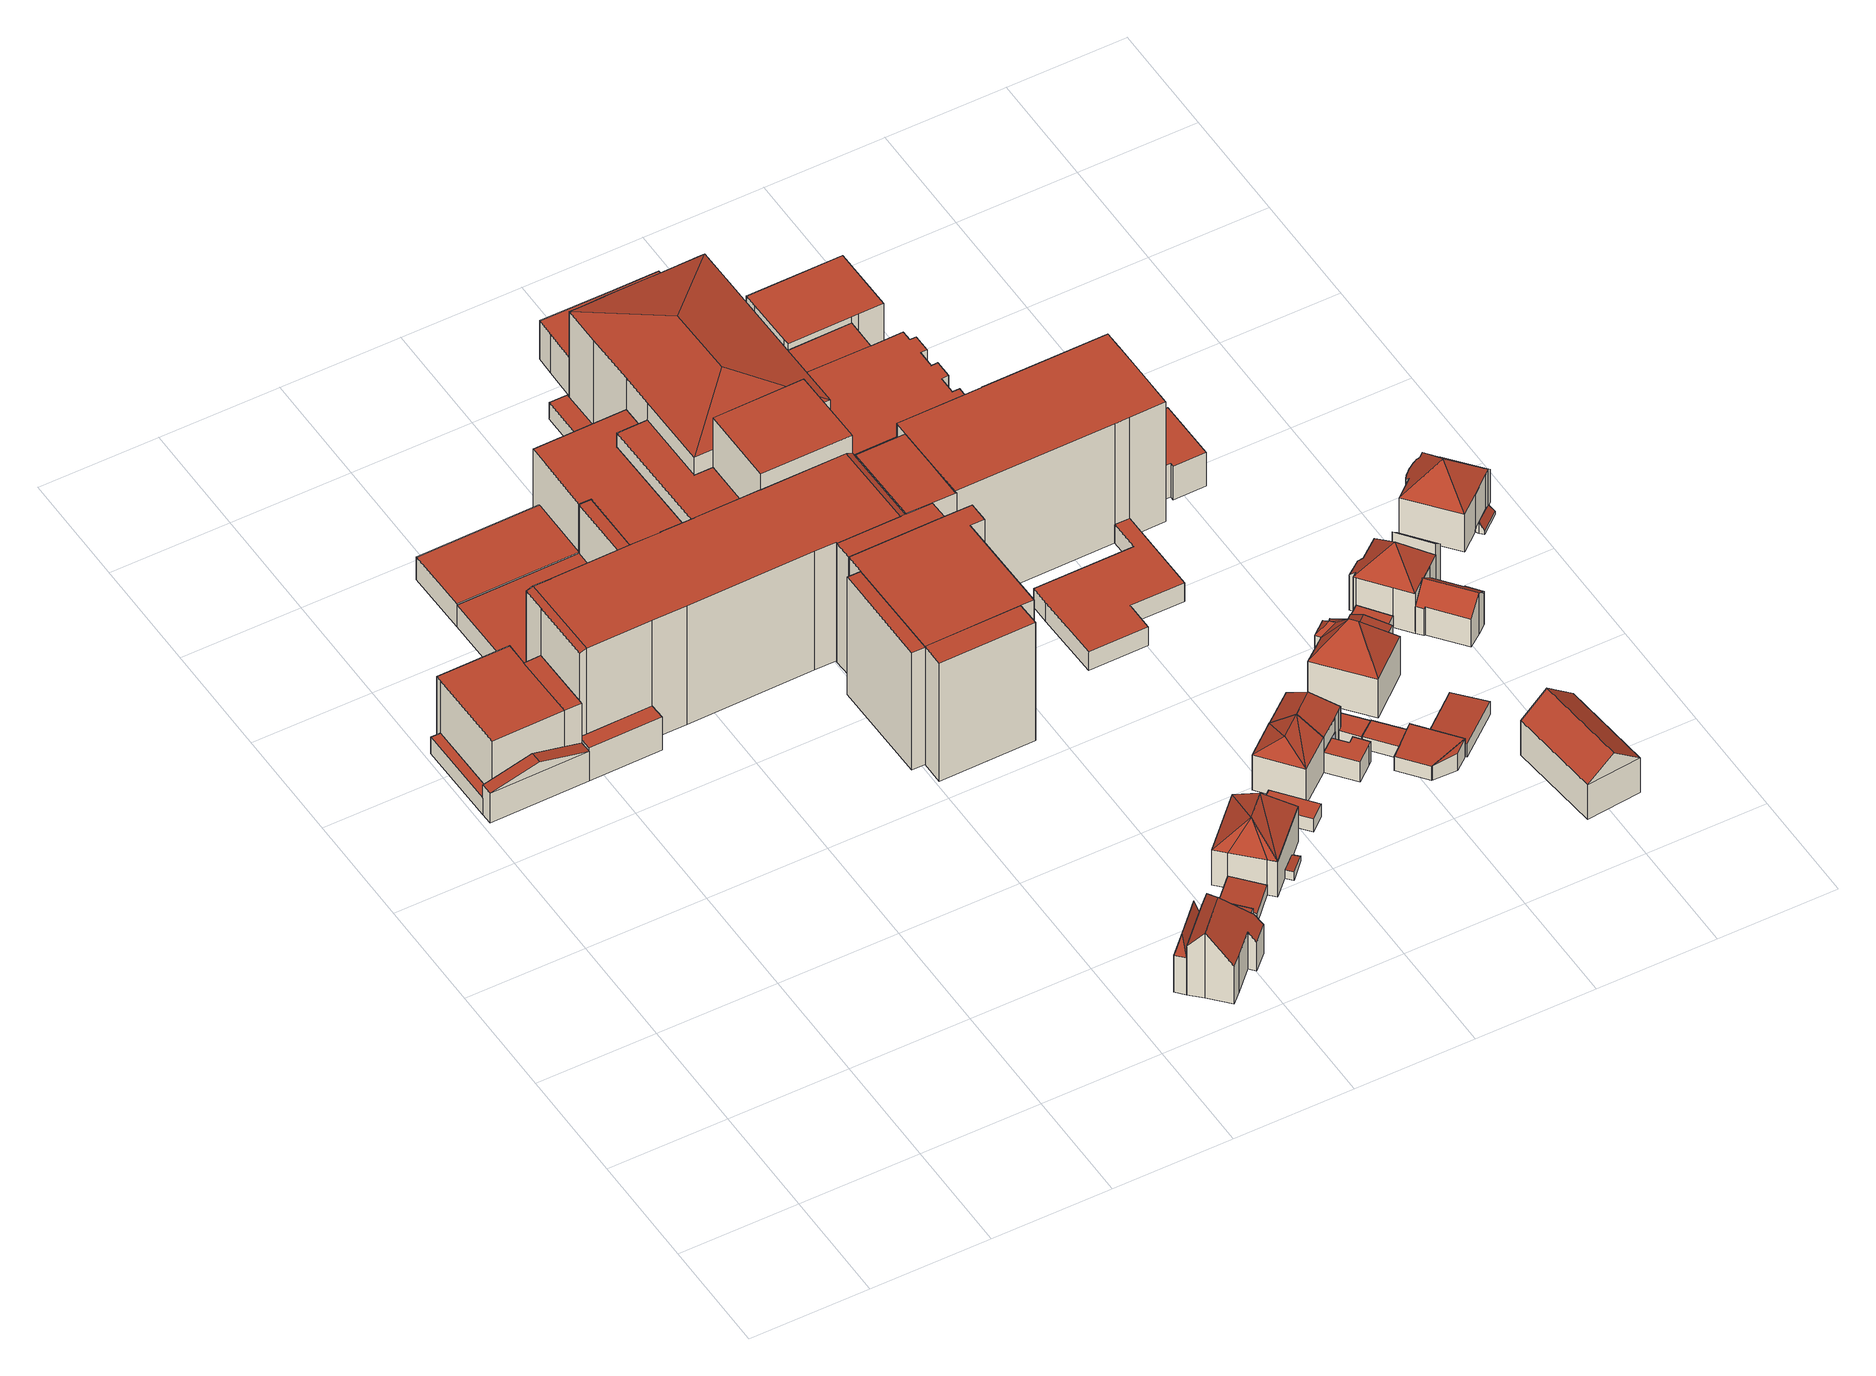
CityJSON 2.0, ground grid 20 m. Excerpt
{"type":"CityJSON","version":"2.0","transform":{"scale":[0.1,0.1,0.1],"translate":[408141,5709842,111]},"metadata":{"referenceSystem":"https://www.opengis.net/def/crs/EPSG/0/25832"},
"CityObjects":{
"building1":{"type":"Building","attributes":{"Gemeindeschluessel":"05978036","Geometrietyp2DReferenz":"3000","function":"31001_1000"},"children":["building1-1","building1-2"]},
"building1-1":{"type":"BuildingPart","attributes":{"roofType":"5000","measuredHeight":11.34},"parents":["building1"],"geometry":[{"type":"MultiSurface","lod":"2","boundaries":[[[0,1,2,3]],[[1,4,5,2]],[[4,6,7,5]],[[8,9,10,11]],[[9,12,13,10]],[[12,0,3,13]],[[8,6,14,15]],[[6,4,14]],[[4,1,0,12,9,15,14]],[[9,8,15]],[[3,2,5,7,11,10,13]],[[11,7,6,8]]],"semantics":{"surfaces":[{"type":"WallSurface"},{"type":"RoofSurface"},{"type":"GroundSurface"},{"type":"ClosureSurface"}],"values":[0,0,0,0,0,0,1,1,1,1,2,3]}}]},
"building1-2":{"type":"BuildingPart","attributes":{"roofType":"5000","measuredHeight":13.01},"parents":["building1"],"geometry":[{"type":"MultiSurface","lod":"2","boundaries":[[[16,17,18,19]],[[17,20,21,18]],[[20,22,23,21]],[[22,24,8,11,23]],[[25,26,27,7,6]],[[26,28,29,27]],[[28,30,31,29]],[[30,32,33,31]],[[32,16,19,33]],[[28,26,34]],[[26,25,24,22,34]],[[22,20,17,16,32,30,28,34]],[[19,18,21,23,11,7,27,29,31,33]],[[6,8,24,25]],[[6,7,11,8]]],"semantics":{"surfaces":[{"type":"WallSurface"},{"type":"RoofSurface"},{"type":"GroundSurface"},{"type":"ClosureSurface"}],"values":[0,0,0,0,0,0,0,0,0,1,1,1,2,0,3]}}]},
"building2":{"type":"Building","attributes":{"Gemeindeschluessel":"05978036","Geometrietyp2DReferenz":"3000","function":"31001_3051"},"children":["building2-1","building2-2"]},
"building2-1":{"type":"BuildingPart","attributes":{"roofType":"1000","measuredHeight":13.34},"parents":["building2"],"geometry":[{"type":"MultiSurface","lod":"2","boundaries":[[[35,36,37,38,39]],[[40,41,42,43,44]],[[41,45,46,42]],[[45,47,48,46]],[[47,49,50,48]],[[49,51,52,50]],[[51,53,54,52]],[[53,55,56,54]],[[55,35,39,56]],[[55,53,51,49,47,45,41,40,57,36,35]],[[39,38,58,43,42,46,48,50,52,54,56]],[[59,37,36,57]],[[59,58,38,37]],[[44,59,57,40]],[[44,43,58,59]]],"semantics":{"surfaces":[{"type":"WallSurface"},{"type":"RoofSurface"},{"type":"GroundSurface"},{"type":"ClosureSurface"}],"values":[0,0,0,0,0,0,0,0,0,1,2,0,3,0,3]}}]},
"building2-2":{"type":"BuildingPart","attributes":{"roofType":"1000","measuredHeight":13.3},"parents":["building2"],"geometry":[{"type":"MultiSurface","lod":"2","boundaries":[[[60,44,43,61]],[[37,60,61,38]],[[37,59,44,60]],[[61,43,58,38]],[[58,43,44,59]],[[38,58,59,37]]],"semantics":{"surfaces":[{"type":"WallSurface"},{"type":"RoofSurface"},{"type":"GroundSurface"},{"type":"ClosureSurface"}],"values":[0,0,1,2,3,3]}}]},
"building3":{"type":"Building","attributes":{"Gemeindeschluessel":"05978036","Geometrietyp2DReferenz":"3000","function":"31001_2460","roofType":"2100","measuredHeight":2.73},"geometry":[{"type":"MultiSurface","lod":"2","boundaries":[[[62,63,64,65]],[[63,66,67,64]],[[66,68,69,67]],[[68,70,71,69]],[[70,62,65,71]],[[70,68,66,63,62]],[[65,64,67,69,71]]],"semantics":{"surfaces":[{"type":"WallSurface"},{"type":"RoofSurface"},{"type":"GroundSurface"}],"values":[0,0,0,0,0,1,2]}}]},
"building4":{"type":"Building","attributes":{"Gemeindeschluessel":"05978036","Geometrietyp2DReferenz":"3000","function":"31001_2460","roofType":"2100","measuredHeight":2.3},"geometry":[{"type":"MultiSurface","lod":"2","boundaries":[[[72,73,74,75]],[[73,76,77,74]],[[76,78,79,77]],[[78,80,81,79]],[[80,82,83,81]],[[82,72,75,83]],[[82,80,78,76,73,72]],[[75,74,77,79,81,83]]],"semantics":{"surfaces":[{"type":"WallSurface"},{"type":"RoofSurface"},{"type":"GroundSurface"}],"values":[0,0,0,0,0,0,1,2]}}]},
"building5":{"type":"Building","attributes":{"name":"Christliches Klinikum","Gemeindeschluessel":"05978036","Geometrietyp2DReferenz":"3000","function":"31001_3051"},"children":["building5-1","building5-2","building5-3","building5-4","building5-5","building5-6","building5-7","building5-8","building5-9","building5-10","building5-11","building5-12","building5-13","building5-14","building5-15","building5-16","building5-17","building5-18","building5-19","building5-20","building5-21","building5-22","building5-23","building5-24","building5-25","building5-26","building5-27","building5-28","building5-29"]},
"building5-1":{"type":"BuildingPart","attributes":{"roofType":"5000","measuredHeight":7.65},"parents":["building5"],"geometry":[{"type":"MultiSurface","lod":"2","boundaries":[[[84,85,86,87]],[[85,88,89,90,86]],[[85,84,91]],[[84,92,93,91]],[[93,92,94]],[[91,93,94,88,85]],[[95,87,86,90,96]],[[87,95,97,92,84]],[[98,89,88,94,99]],[[98,96,90,89]],[[97,99,94,92]],[[97,95,96,98,99]]],"semantics":{"surfaces":[{"type":"WallSurface"},{"type":"RoofSurface"},{"type":"GroundSurface"},{"type":"ClosureSurface"}],"values":[0,0,1,1,1,1,2,3,0,3,0,3]}}]},
"building5-2":{"type":"BuildingPart","attributes":{"roofType":"1000","measuredHeight":3.72},"parents":["building5"],"geometry":[{"type":"MultiSurface","lod":"2","boundaries":[[[100,101,102,103]],[[101,104,105,102]],[[104,106,107,105]],[[106,108,109,107]],[[110,111,112,113]],[[111,114,115,112]],[[114,116,117,115]],[[116,118,119,117]],[[118,100,103,119]],[[118,116,114,111,110,108,106,104,101,100]],[[103,102,105,107,109,113,112,115,117,119]],[[113,109,108,110]]],"semantics":{"surfaces":[{"type":"WallSurface"},{"type":"RoofSurface"},{"type":"GroundSurface"},{"type":"ClosureSurface"}],"values":[0,0,0,0,0,0,0,0,0,1,2,3]}}]},
"building5-3":{"type":"BuildingPart","attributes":{"roofType":"1000","measuredHeight":7.42},"parents":["building5"],"geometry":[{"type":"MultiSurface","lod":"2","boundaries":[[[120,121,122,123]],[[120,124,125,121]],[[124,126,127,125]],[[126,128,129,127]],[[128,130,131,129]],[[130,132,133,131]],[[132,134,135,133]],[[134,136,137,135]],[[136,138,139,137]],[[138,140,141,139]],[[140,142,143,141]],[[142,144,145,143]],[[144,146,147,145]],[[146,148,84,87,147]],[[149,148,146,144,142,140,138,136,134,132,130,128,126,124,120,123,150]],[[151,122,121,125,127,129,131,133,135,137,139,141,143,145,147,87,95,152]],[[123,122,151,150]],[[153,97,92,84,148,149]],[[95,87,84,92,97]],[[153,152,95,97]],[[151,152,153,149,150]]],"semantics":{"surfaces":[{"type":"WallSurface"},{"type":"RoofSurface"},{"type":"GroundSurface"},{"type":"ClosureSurface"}],"values":[0,0,0,0,0,0,0,0,0,0,0,0,0,0,1,2,3,0,3,3,3]}}]},
"building5-4":{"type":"BuildingPart","attributes":{"roofType":"1000","measuredHeight":6.7},"parents":["building5"],"geometry":[{"type":"MultiSurface","lod":"2","boundaries":[[[154,155,156,157]],[[155,158,159,156]],[[158,160,161,159]],[[160,162,163,161]],[[164,165,166,167]],[[165,168,169,166]],[[168,170,171,169]],[[170,154,157,171]],[[170,168,165,164,162,160,158,155,154]],[[157,156,159,161,163,167,166,169,171]],[[167,163,162,164]]],"semantics":{"surfaces":[{"type":"WallSurface"},{"type":"RoofSurface"},{"type":"GroundSurface"},{"type":"ClosureSurface"}],"values":[0,0,0,0,0,0,0,0,1,2,3]}}]},
"building5-5":{"type":"BuildingPart","attributes":{"roofType":"1000","measuredHeight":23.74},"parents":["building5"],"geometry":[{"type":"MultiSurface","lod":"2","boundaries":[[[172,173,174,175]],[[173,176,177,174]],[[178,179,180,176,173,172,181]],[[182,175,174,177,183,184,185]],[[175,182,181,172]],[[183,177,176,180,186]],[[187,186,180,179]],[[184,183,186,187,188]],[[189,188,187,179,178]],[[189,185,184,188]],[[182,185,189,178,181]]],"semantics":{"surfaces":[{"type":"WallSurface"},{"type":"RoofSurface"},{"type":"GroundSurface"},{"type":"ClosureSurface"}],"values":[0,0,1,2,3,3,0,3,0,3,3]}}]},
"building5-6":{"type":"BuildingPart","attributes":{"roofType":"1000","measuredHeight":7.27},"parents":["building5"],"geometry":[{"type":"MultiSurface","lod":"2","boundaries":[[[190,191,188,189,192,193,194,195,99,97,153]],[[152,95,96,196,197,198,185,184,199,200]],[[152,153,97,95]],[[96,95,97,99,98]],[[195,98,99]],[[197,196,194,193]],[[196,96,98,195,194]],[[198,197,193,192]],[[198,192,189,185]],[[184,185,189,188]],[[200,199,191,190]],[[199,184,188,191]],[[152,200,190,153]]],"semantics":{"surfaces":[{"type":"RoofSurface"},{"type":"GroundSurface"},{"type":"ClosureSurface"},{"type":"WallSurface"}],"values":[0,1,2,2,3,2,2,2,2,2,2,2,2]}}]},
"building5-7":{"type":"BuildingPart","attributes":{"roofType":"1000","measuredHeight":23.89},"parents":["building5"],"geometry":[{"type":"MultiSurface","lod":"2","boundaries":[[[201,202,203,204,205]],[[202,206,207,203]],[[206,208,164,167,207]],[[209,210,211,163,162]],[[210,212,110,113,211]],[[213,214,172,175,109,108]],[[215,216,214,213,212,210,209,208,206,202,201]],[[204,203,207,167,163,211,113,109,175,182,185,198]],[[162,164,208,209]],[[162,163,167,164]],[[108,110,212,213]],[[108,109,113,110]],[[181,172,214,216]],[[181,182,175,172]],[[192,189,178,181,216,215,217]],[[185,182,181,178,189]],[[192,198,185,189]],[[205,217,215,201]],[[205,204,198,192,217]]],"semantics":{"surfaces":[{"type":"WallSurface"},{"type":"RoofSurface"},{"type":"GroundSurface"},{"type":"ClosureSurface"}],"values":[0,0,0,0,0,0,1,2,0,3,0,3,0,3,0,3,3,0,3]}}]},
"building5-8":{"type":"BuildingPart","attributes":{"roofType":"1000","measuredHeight":3.37},"parents":["building5"],"geometry":[{"type":"MultiSurface","lod":"2","boundaries":[[[218,219,220,221]],[[219,222,223,220]],[[224,222,219,218]],[[221,220,223,225]],[[225,223,222,224]],[[221,225,224,218]]],"semantics":{"surfaces":[{"type":"WallSurface"},{"type":"RoofSurface"},{"type":"GroundSurface"},{"type":"ClosureSurface"}],"values":[0,0,1,2,3,3]}}]},
"building5-9":{"type":"BuildingPart","attributes":{"roofType":"1000","measuredHeight":23.57},"parents":["building5"],"geometry":[{"type":"MultiSurface","lod":"2","boundaries":[[[226,227,228,229]],[[227,230,231,228]],[[232,226,229,233]],[[232,230,227,226]],[[229,228,231,233]],[[233,231,230,232]]],"semantics":{"surfaces":[{"type":"WallSurface"},{"type":"RoofSurface"},{"type":"GroundSurface"},{"type":"ClosureSurface"}],"values":[0,0,0,1,2,3]}}]},
"building5-10":{"type":"BuildingPart","attributes":{"roofType":"1000","measuredHeight":26.84},"parents":["building5"],"geometry":[{"type":"MultiSurface","lod":"2","boundaries":[[[234,235,236,237]],[[238,239,200,199,240]],[[241,242,243,237,236,244]],[[241,239,238,242]],[[245,244,236,235]],[[200,239,241,244,245,190]],[[191,190,245,235,234,246]],[[199,200,190,191]],[[243,247,246,234,237]],[[243,242,238,240,247]],[[247,240,199,191,246]]],"semantics":{"surfaces":[{"type":"RoofSurface"},{"type":"GroundSurface"},{"type":"WallSurface"},{"type":"ClosureSurface"}],"values":[0,1,2,3,2,3,2,3,2,3,3]}}]},
"building5-11":{"type":"BuildingPart","attributes":{"roofType":"5000","measuredHeight":23.31},"parents":["building5"],"geometry":[{"type":"MultiSurface","lod":"2","boundaries":[[[248,249,250,251,252]],[[253,254,255,256,257]],[[254,258,259,255]],[[258,260,261,259]],[[260,262,261]],[[263,264,265]],[[263,266,267,264]],[[266,268,269,267]],[[268,270,271,269]],[[270,272,273,274,271]],[[275,248,252,276,277]],[[278,272,270,279,280]],[[270,268,266,263,260,258,254,253,279]],[[253,249,248,275,281,280,279]],[[281,244,245,278,280]],[[252,251,256,255,259,261,264,267,269,271,274,282,151,152,200,239,283,276]],[[257,250,249,253]],[[257,256,251,250]],[[265,262,260,263]],[[265,264,261,262]],[[149,150,284,285,273,272,278]],[[149,153,152,151,150]],[[150,151,282,285,284]],[[285,282,274,273]],[[286,241,244,281]],[[190,153,149,278,245]],[[200,152,153,190]],[[239,200,190,245,244,241]],[[286,283,239,241]],[[277,286,281,275]],[[277,276,283,286]]],"semantics":{"surfaces":[{"type":"WallSurface"},{"type":"RoofSurface"},{"type":"GroundSurface"},{"type":"ClosureSurface"}],"values":[0,0,0,0,0,0,0,0,0,0,0,1,1,1,1,2,0,3,0,3,0,3,3,3,0,0,3,3,3,0,3]}}]},
"building5-12":{"type":"BuildingPart","attributes":{"roofType":"1000","measuredHeight":3.39},"parents":["building5"],"geometry":[{"type":"MultiSurface","lod":"2","boundaries":[[[287,288,289,290]],[[288,291,292,289]],[[293,294,291,288,287]],[[290,289,292,295,296]],[[295,292,291,294]],[[296,295,294,293]],[[290,296,293,287]]],"semantics":{"surfaces":[{"type":"WallSurface"},{"type":"RoofSurface"},{"type":"GroundSurface"},{"type":"ClosureSurface"}],"values":[0,0,1,2,3,3,3]}}]},
"building5-13":{"type":"BuildingPart","attributes":{"roofType":"3100","measuredHeight":8},"parents":["building5"],"geometry":[{"type":"MultiSurface","lod":"2","boundaries":[[[297,298,218,221,299]],[[300,297,299,301]],[[297,300,302]],[[298,297,302,303,304]],[[300,305,306,303,302]],[[299,221,225,307,308,301]],[[224,218,298,309]],[[225,221,218,224]],[[308,307,310,305]],[[307,225,224,309,310]],[[301,308,305,300]],[[298,304,309]],[[310,306,305]],[[309,304,303,306,310]]],"semantics":{"surfaces":[{"type":"WallSurface"},{"type":"RoofSurface"},{"type":"GroundSurface"},{"type":"ClosureSurface"}],"values":[0,0,0,1,1,2,0,3,3,3,3,0,3,3]}}]},
"building5-14":{"type":"BuildingPart","attributes":{"roofType":"1000","measuredHeight":13.84},"parents":["building5"],"geometry":[{"type":"MultiSurface","lod":"2","boundaries":[[[311,312,313,314]],[[314,315,316,317,311]],[[318,308,307,313,312]],[[319,320,317,316]],[[308,318,320,319,305]],[[318,312,311,317,320]],[[306,305,319,316,315]],[[307,308,305,310]],[[310,305,306]],[[314,313,307,310,306,315]]],"semantics":{"surfaces":[{"type":"WallSurface"},{"type":"RoofSurface"},{"type":"GroundSurface"},{"type":"ClosureSurface"}],"values":[0,1,2,0,3,3,0,3,3,3]}}]},
"building5-15":{"type":"BuildingPart","attributes":{"roofType":"1000","measuredHeight":6.63},"parents":["building5"],"geometry":[{"type":"MultiSurface","lod":"2","boundaries":[[[321,322,300,301,323]],[[324,321,323,325]],[[324,326,320,319,322,321]],[[323,301,308,318,327,325]],[[305,300,322,319]],[[308,301,300,305]],[[318,308,305,319,320]],[[325,327,326,324]],[[327,318,320,326]]],"semantics":{"surfaces":[{"type":"WallSurface"},{"type":"RoofSurface"},{"type":"GroundSurface"},{"type":"ClosureSurface"}],"values":[0,0,1,2,0,3,3,3,3]}}]},
"building5-16":{"type":"BuildingPart","attributes":{"roofType":"1000","measuredHeight":4.55},"parents":["building5"],"geometry":[{"type":"MultiSurface","lod":"2","boundaries":[[[328,329,330,331,332]],[[329,333,334,330]],[[333,335,336,337,334]],[[335,333,329,328]],[[331,330,334,337]],[[332,336,335,328]],[[332,331,337,336]]],"semantics":{"surfaces":[{"type":"WallSurface"},{"type":"RoofSurface"},{"type":"GroundSurface"},{"type":"ClosureSurface"}],"values":[0,0,0,1,2,0,3]}}]},
"building5-17":{"type":"BuildingPart","attributes":{"roofType":"1000","measuredHeight":23.77},"parents":["building5"],"geometry":[{"type":"MultiSurface","lod":"2","boundaries":[[[338,339,340,341]],[[342,343,177,176]],[[342,176,338,341]],[[340,339,344,183,177,343]],[[180,186,345,338,176]],[[176,177,183,186,180]],[[186,183,344,345]],[[344,339,338,345]],[[341,340,343,342]]],"semantics":{"surfaces":[{"type":"WallSurface"},{"type":"RoofSurface"},{"type":"GroundSurface"},{"type":"ClosureSurface"}],"values":[0,0,1,2,0,3,3,3,3]}}]},
"building5-18":{"type":"BuildingPart","attributes":{"roofType":"1000","measuredHeight":7.4},"parents":["building5"],"geometry":[{"type":"MultiSurface","lod":"2","boundaries":[[[346,347,348,349,350]],[[347,123,122,348]],[[123,347,346,284,150]],[[151,282,349,348,122]],[[282,151,150,284,285]],[[350,285,284,346]],[[350,349,282,285]],[[151,122,123,150]]],"semantics":{"surfaces":[{"type":"WallSurface"},{"type":"RoofSurface"},{"type":"GroundSurface"},{"type":"ClosureSurface"}],"values":[0,0,1,2,3,0,3,3]}}]},
"building5-19":{"type":"BuildingPart","attributes":{"roofType":"1000","measuredHeight":16.93},"parents":["building5"],"geometry":[{"type":"MultiSurface","lod":"2","boundaries":[[[351,352,353,354]],[[352,355,356,353]],[[355,277,276,356]],[[286,277,355,352,351,357,351,242,241]],[[239,238,354,358,354,353,356,276,283]],[[238,239,241,242]],[[357,358,354,351]],[[354,238,242,351]],[[283,276,277,286]],[[283,286,241,239]]],"semantics":{"surfaces":[{"type":"WallSurface"},{"type":"RoofSurface"},{"type":"GroundSurface"},{"type":"ClosureSurface"}],"values":[0,0,0,1,2,3,3,3,3,3]}}]},
"building5-20":{"type":"BuildingPart","attributes":{"roofType":"1000","measuredHeight":7.77},"parents":["building5"],"geometry":[{"type":"MultiSurface","lod":"2","boundaries":[[[359,360,361,362]],[[360,363,364,361]],[[363,365,366,364]],[[365,367,368,366]],[[367,369,370,368]],[[369,265,264,370]],[[262,371,372,261]],[[371,373,374,372]],[[373,375,376,374]],[[375,377,378,376]],[[377,359,362,378]],[[377,375,373,371,262,265,369,367,365,363,360,359]],[[362,361,364,366,368,370,264,261,372,374,376,378]],[[261,264,265,262]]],"semantics":{"surfaces":[{"type":"WallSurface"},{"type":"RoofSurface"},{"type":"GroundSurface"},{"type":"ClosureSurface"}],"values":[0,0,0,0,0,0,0,0,0,0,0,1,2,3]}}]},
"building5-21":{"type":"BuildingPart","attributes":{"roofType":"1000","measuredHeight":3.38},"parents":["building5"],"geometry":[{"type":"MultiSurface","lod":"2","boundaries":[[[379,257,256,380]],[[250,381,382,251]],[[381,383,384,382]],[[383,379,380,384]],[[383,381,250,257,379]],[[380,256,251,382,384]],[[251,256,257,250]]],"semantics":{"surfaces":[{"type":"WallSurface"},{"type":"RoofSurface"},{"type":"GroundSurface"},{"type":"ClosureSurface"}],"values":[0,0,0,0,1,2,3]}}]},
"building5-22":{"type":"BuildingPart","attributes":{"roofType":"1000","measuredHeight":6.79},"parents":["building5"],"geometry":[{"type":"MultiSurface","lod":"2","boundaries":[[[273,385,386,274]],[[385,387,388,386]],[[387,389,390,388]],[[389,350,349,390]],[[350,389,387,385,273,285]],[[282,274,386,388,390,349]],[[274,282,285,273]],[[282,349,350,285]]],"semantics":{"surfaces":[{"type":"WallSurface"},{"type":"RoofSurface"},{"type":"GroundSurface"},{"type":"ClosureSurface"}],"values":[0,0,0,0,1,2,3,3]}}]},
"building5-23":{"type":"BuildingPart","attributes":{"roofType":"1000","measuredHeight":23.7},"parents":["building5"],"geometry":[{"type":"MultiSurface","lod":"2","boundaries":[[[391,392,232,233,393]],[[394,395,396,397]],[[394,391,393,395]],[[394,397,392,391]],[[393,233,396,395]],[[392,232,392,397]],[[397,396,233,232,392]]],"semantics":{"surfaces":[{"type":"WallSurface"},{"type":"RoofSurface"},{"type":"GroundSurface"},{"type":"ClosureSurface"}],"values":[0,0,0,1,2,0,3]}}]},
"building5-24":{"type":"BuildingPart","attributes":{"roofType":"3100","measuredHeight":4.71},"parents":["building5"],"geometry":[{"type":"MultiSurface","lod":"2","boundaries":[[[398,399,400,401]],[[399,398,402,403,404]],[[294,293,405,403,402]],[[401,400,296,295]],[[296,400,399,293]],[[294,295,296,293]],[[401,295,294,398]],[[403,405,404]],[[404,405,293,399]],[[398,294,402]]],"semantics":{"surfaces":[{"type":"WallSurface"},{"type":"RoofSurface"},{"type":"GroundSurface"},{"type":"ClosureSurface"}],"values":[0,1,1,2,3,3,3,0,3,3]}}]},
"building5-25":{"type":"BuildingPart","attributes":{"roofType":"1000","measuredHeight":4.33},"parents":["building5"],"geometry":[{"type":"MultiSurface","lod":"2","boundaries":[[[406,400,399]],[[406,407,408,400]],[[407,332,331,408]],[[336,409,287,290,337]],[[336,332,407,406,404,405,410,409]],[[290,296,400,408,331,337]],[[287,409,410,293]],[[293,296,290,287]],[[399,404,406]],[[405,293,410]],[[399,400,296,293]],[[399,293,405,404]],[[337,331,332,336]]],"semantics":{"surfaces":[{"type":"WallSurface"},{"type":"RoofSurface"},{"type":"GroundSurface"},{"type":"ClosureSurface"}],"values":[0,0,0,0,1,2,0,3,0,0,3,3,3]}}]},
"building5-26":{"type":"BuildingPart","attributes":{"roofType":"3100","measuredHeight":9.84},"parents":["building5"],"geometry":[{"type":"MultiSurface","lod":"2","boundaries":[[[411,412,413,414]],[[412,415,416,413]],[[415,417,203,416]],[[417,205,204,203]],[[217,192,198]],[[89,418,419,90]],[[418,420,421,419]],[[420,422,423,421]],[[422,424,425,423]],[[424,426,427,425]],[[426,411,414,427]],[[422,420,418,89,98,195,428]],[[428,429,217,205,417,415,412,411,426,424,422]],[[414,413,416,203,204,198,197,196,96,90,419,421,423,425,427]],[[217,198,204,205]],[[429,193,192,217]],[[193,197,198,192]],[[194,193,429,428]],[[196,197,193,194]],[[195,194,428]],[[196,194,195,98,96]],[[90,96,98,89]]],"semantics":{"surfaces":[{"type":"WallSurface"},{"type":"RoofSurface"},{"type":"GroundSurface"},{"type":"ClosureSurface"}],"values":[0,0,0,0,0,0,0,0,0,0,0,1,1,2,3,0,3,0,3,0,3,3]}}]},
"building5-27":{"type":"BuildingPart","attributes":{"roofType":"1000","measuredHeight":13.83},"parents":["building5"],"geometry":[{"type":"MultiSurface","lod":"2","boundaries":[[[430,314,313,431]],[[432,433,434,223,222]],[[433,430,431,434]],[[433,432,435,315,314,430]],[[431,313,307,225,223,434]],[[307,313,314,315,306,310]],[[304,303,306,315,435]],[[307,310,309,224,225]],[[309,310,306,303,304]],[[222,224,309,304,435,432]],[[222,223,225,224]]],"semantics":{"surfaces":[{"type":"WallSurface"},{"type":"RoofSurface"},{"type":"GroundSurface"},{"type":"ClosureSurface"}],"values":[0,0,0,1,2,3,0,3,3,0,3]}}]},
"building5-28":{"type":"BuildingPart","attributes":{"roofType":"9999","measuredHeight":23.76},"parents":["building5"],"geometry":[{"type":"MultiSurface","lod":"2","boundaries":[[[436,437,438,439]],[[437,440,324,325,438]],[[441,312,311]],[[441,442,443,312]],[[442,444,445,443]],[[444,446,401,445]],[[446,398,401]],[[447,448,289,292,291]],[[448,449,358,289]],[[449,357,358]],[[338,450,451,339]],[[450,436,439,451]],[[345,186,187,246,247]],[[444,442,441,452,453]],[[247,243,449,448,447,454,446,444,453,440,437,436,450,338,345]],[[439,438,325,327,318,312,443,445,401,295,292,289,358,354,238,240,199,184,183,344,339,451]],[[453,326,324,440]],[[326,327,325,324]],[[452,317,320,326,453]],[[327,326,320,318]],[[311,317,452,441]],[[318,320,317,311,312]],[[294,402,398,446,454]],[[294,295,401,398]],[[294,398,402]],[[291,294,454,447]],[[291,292,295,294]],[[242,351,357,449,243]],[[354,358,357,351]],[[354,351,242,238]],[[240,238,242,243,247]],[[246,191,199,240,247]],[[187,188,191,246]],[[186,183,184,188,187]],[[199,191,188,184]],[[344,183,186,345]],[[344,345,338,339]]],"semantics":{"surfaces":[{"type":"WallSurface"},{"type":"RoofSurface"},{"type":"GroundSurface"},{"type":"ClosureSurface"}],"values":[0,0,0,0,0,0,0,0,0,0,0,0,1,1,1,2,0,3,0,3,0,3,0,3,3,0,3,0,3,3,3,3,0,3,3,3,3]}}]},
"building5-29":{"type":"BuildingPart","attributes":{"roofType":"1000","measuredHeight":23.7},"parents":["building5"],"geometry":[{"type":"MultiSurface","lod":"2","boundaries":[[[455,456,457,458]],[[456,459,460,457]],[[459,397,396,460]],[[461,341,340,231,230]],[[342,462,463,343]],[[462,455,458,463]],[[462,342,341,461,392,397,459,456,455]],[[458,457,460,396,233,231,340,343,463]],[[396,397,392,232,233]],[[230,232,392,461]],[[230,231,233,232]],[[343,340,341,342]]],"semantics":{"surfaces":[{"type":"WallSurface"},{"type":"RoofSurface"},{"type":"GroundSurface"},{"type":"ClosureSurface"}],"values":[0,0,0,0,0,0,1,2,3,0,3,3]}}]},
"building6":{"type":"Building","attributes":{"Gemeindeschluessel":"05978036","Geometrietyp2DReferenz":"3000","function":"31001_1000"},"children":["building6-1","building6-2"]},
"building6-1":{"type":"BuildingPart","attributes":{"roofType":"5000","measuredHeight":11.93},"parents":["building6"],"geometry":[{"type":"MultiSurface","lod":"2","boundaries":[[[464,465,466,467]],[[465,468,469,466]],[[468,470,471,469]],[[470,472,473,471]],[[472,474,475,473]],[[474,472,476]],[[468,477,478]],[[465,477,468]],[[465,479,477]],[[479,465,464]],[[472,477,476]],[[472,478,477]],[[478,472,470]],[[476,479,474]],[[479,476,477]],[[464,474,479]],[[470,468,478]],[[467,466,469,471,473,475,480,481]],[[467,481,482,483,480,475,474,464]],[[481,480,483,482]]],"semantics":{"surfaces":[{"type":"WallSurface"},{"type":"RoofSurface"},{"type":"GroundSurface"},{"type":"ClosureSurface"}],"values":[0,0,0,0,0,1,1,1,1,1,1,1,1,1,1,0,0,2,0,3]}}]},
"building6-2":{"type":"BuildingPart","attributes":{"roofType":"2100","measuredHeight":1.76},"parents":["building6"],"geometry":[{"type":"MultiSurface","lod":"2","boundaries":[[[483,484,485,480]],[[484,486,487,485]],[[486,482,481,487]],[[486,484,483,482]],[[481,480,485,487]],[[483,480,481,482]]],"semantics":{"surfaces":[{"type":"WallSurface"},{"type":"RoofSurface"},{"type":"GroundSurface"},{"type":"ClosureSurface"}],"values":[0,0,0,1,2,3]}}]},
"building7":{"type":"Building","attributes":{"Gemeindeschluessel":"05978036","Geometrietyp2DReferenz":"3000","function":"31001_2460","roofType":"1000","measuredHeight":2.54},"geometry":[{"type":"MultiSurface","lod":"2","boundaries":[[[488,489,490,491]],[[489,492,493,490]],[[492,494,495,493]],[[494,488,491,495]],[[494,492,489,488]],[[491,490,493,495]]],"semantics":{"surfaces":[{"type":"WallSurface"},{"type":"RoofSurface"},{"type":"GroundSurface"}],"values":[0,0,0,0,1,2]}}]},
"building8":{"type":"Building","attributes":{"Gemeindeschluessel":"05978036","Geometrietyp2DReferenz":"3000","function":"31001_1000","roofType":"5000","measuredHeight":10.28},"geometry":[{"type":"MultiSurface","lod":"2","boundaries":[[[496,497,498,499]],[[497,500,501,498]],[[500,502,503,501]],[[502,496,499,503]],[[500,497,504]],[[496,502,505]],[[505,497,496]],[[497,505,504]],[[502,504,505]],[[504,502,500]],[[499,498,501,503]]],"semantics":{"surfaces":[{"type":"WallSurface"},{"type":"RoofSurface"},{"type":"GroundSurface"}],"values":[0,0,0,0,1,0,1,1,1,1,2]}}]},
"building9":{"type":"Building","attributes":{"Gemeindeschluessel":"05978036","Geometrietyp2DReferenz":"3000","function":"31001_1000"},"children":["building9-1","building9-2"]},
"building9-1":{"type":"BuildingPart","attributes":{"roofType":"1000","measuredHeight":4.05},"parents":["building9"],"geometry":[{"type":"MultiSurface","lod":"2","boundaries":[[[506,507,508,509]],[[507,510,499,508]],[[511,512,513,514]],[[512,515,516,513]],[[515,517,518,516]],[[517,506,509,518]],[[517,515,512,511,519,511,510,507,506]],[[509,508,499,514,520,514,513,516,518]],[[519,520,514,511]],[[514,499,510,511]]],"semantics":{"surfaces":[{"type":"WallSurface"},{"type":"RoofSurface"},{"type":"GroundSurface"},{"type":"ClosureSurface"}],"values":[0,0,0,0,0,0,1,2,3,3]}}]},
"building9-2":{"type":"BuildingPart","attributes":{"roofType":"5000","measuredHeight":10.36},"parents":["building9"],"geometry":[{"type":"MultiSurface","lod":"2","boundaries":[[[521,505,522,499,510]],[[505,523,503,522]],[[523,524,525,503]],[[524,526,527,525]],[[526,528,529,527]],[[528,530,531,529]],[[530,532,520,531]],[[532,519,520]],[[528,526,524,533]],[[524,523,505,533]],[[505,521,532,530,528,533]],[[514,499,522,503,525,527,529,531,520]],[[510,511,519,532,521]],[[514,520,519,511]],[[514,511,510,499]]],"semantics":{"surfaces":[{"type":"WallSurface"},{"type":"RoofSurface"},{"type":"GroundSurface"},{"type":"ClosureSurface"}],"values":[0,0,0,0,0,0,0,0,1,1,1,2,0,3,3]}}]},
"building10":{"type":"Building","attributes":{"Gemeindeschluessel":"05978036","Geometrietyp2DReferenz":"3000","function":"31001_2460","roofType":"1000","measuredHeight":2.83},"geometry":[{"type":"MultiSurface","lod":"2","boundaries":[[[534,535,536,527]],[[535,537,538,536]],[[537,539,540,538]],[[539,541,531,540]],[[541,542,529,531]],[[542,534,527,529]],[[542,541,539,537,535,534]],[[527,536,538,540,531,529]]],"semantics":{"surfaces":[{"type":"WallSurface"},{"type":"RoofSurface"},{"type":"GroundSurface"}],"values":[0,0,0,0,0,0,1,2]}}]},
"building11":{"type":"Building","attributes":{"Gemeindeschluessel":"05978036","Geometrietyp2DReferenz":"3000","function":"51009_1610","roofType":"3100","measuredHeight":7.06},"geometry":[{"type":"MultiSurface","lod":"2","boundaries":[[[543,544,545,546]],[[544,547,548,545]],[[547,424,549,548]],[[424,543,546,549]],[[547,544,550]],[[543,424,551]],[[544,551,550]],[[551,544,543]],[[550,424,547]],[[424,550,551]],[[546,545,548,549]]],"semantics":{"surfaces":[{"type":"WallSurface"},{"type":"RoofSurface"},{"type":"GroundSurface"}],"values":[0,0,0,0,0,0,1,1,1,1,2]}}]},
"building12":{"type":"Building","attributes":{"Gemeindeschluessel":"05978036","Geometrietyp2DReferenz":"3000","function":"31001_1310"},"children":["building12-1","building12-2","building12-3"]},
"building12-1":{"type":"BuildingPart","attributes":{"roofType":"2100","measuredHeight":3.73},"parents":["building12"],"geometry":[{"type":"MultiSurface","lod":"2","boundaries":[[[552,553,554,555]],[[553,556,557,558,554]],[[559,560,561,562,563]],[[560,564,565,561]],[[560,559,556,553,552,564]],[[565,555,554,558,562,561]],[[564,552,555,565]],[[563,557,556,559]],[[563,562,558,557]]],"semantics":{"surfaces":[{"type":"WallSurface"},{"type":"RoofSurface"},{"type":"GroundSurface"},{"type":"ClosureSurface"}],"values":[0,0,0,0,1,2,3,0,3]}}]},
"building12-2":{"type":"BuildingPart","attributes":{"roofType":"1000","measuredHeight":2.43},"parents":["building12"],"geometry":[{"type":"MultiSurface","lod":"2","boundaries":[[[557,566,567,558]],[[566,568,569,567]],[[568,563,562,569]],[[563,568,566,557]],[[558,567,569,562]],[[558,562,563,557]]],"semantics":{"surfaces":[{"type":"WallSurface"},{"type":"RoofSurface"},{"type":"GroundSurface"},{"type":"ClosureSurface"}],"values":[0,0,0,1,2,3]}}]},
"building12-3":{"type":"BuildingPart","attributes":{"roofType":"2100","measuredHeight":3.73},"parents":["building12"],"geometry":[{"type":"MultiSurface","lod":"2","boundaries":[[[564,570,571,565]],[[570,552,555,571]],[[552,570,564]],[[565,571,555]],[[552,564,565,555]]],"semantics":{"surfaces":[{"type":"WallSurface"},{"type":"RoofSurface"},{"type":"GroundSurface"},{"type":"ClosureSurface"}],"values":[0,0,1,2,3]}}]},
"building13":{"type":"Building","attributes":{"Gemeindeschluessel":"05978036","Geometrietyp2DReferenz":"3000","function":"31001_1000","roofType":"5000","measuredHeight":13.44},"geometry":[{"type":"MultiSurface","lod":"2","boundaries":[[[572,573,574,575]],[[573,576,577,574]],[[576,578,579,577]],[[578,580,581,579]],[[580,582,583,581]],[[582,584,585,583]],[[584,586,587,585]],[[586,588,589,587]],[[588,590,591,589]],[[590,592,593,591]],[[592,594,595,593]],[[594,572,575,595]],[[596,597,594,592]],[[596,592,590]],[[582,596,598]],[[580,596,582]],[[596,580,597]],[[598,590,588]],[[590,598,596]],[[599,598,588,586]],[[599,586,584]],[[598,599,584,582]],[[578,597,580]],[[600,597,578]],[[572,597,600]],[[597,572,594]],[[601,600,578,576]],[[601,576,573]],[[600,601,573,572]],[[575,574,577,579,581,583,585,587,589,591,593,595]]],"semantics":{"surfaces":[{"type":"WallSurface"},{"type":"RoofSurface"},{"type":"GroundSurface"}],"values":[0,0,0,0,0,0,0,0,0,0,0,0,1,1,1,1,1,1,1,1,1,1,1,1,1,1,1,1,1,2]}}]},
"building14":{"type":"Building","attributes":{"Gemeindeschluessel":"05978036","Geometrietyp2DReferenz":"3000","function":"31001_3043","roofType":"1000","measuredHeight":7.82},"geometry":[{"type":"MultiSurface","lod":"2","boundaries":[[[602,603,604,605]],[[603,606,607,604]],[[606,608,609,607]],[[608,610,611,609]],[[610,612,613,611]],[[612,614,615,613]],[[614,616,617,615]],[[616,602,605,617]],[[616,614,612,610,608,606,603,602]],[[605,604,607,609,611,613,615,617]]],"semantics":{"surfaces":[{"type":"WallSurface"},{"type":"RoofSurface"},{"type":"GroundSurface"}],"values":[0,0,0,0,0,0,0,0,1,2]}}]},
"building15":{"type":"Building","attributes":{"Gemeindeschluessel":"05978036","Geometrietyp2DReferenz":"3000","function":"31001_2460","roofType":"2100","measuredHeight":2.56},"geometry":[{"type":"MultiSurface","lod":"2","boundaries":[[[618,619,620,621]],[[619,622,623,620]],[[622,624,625,623]],[[624,618,621,625]],[[624,622,619,618]],[[621,620,623,625]]],"semantics":{"surfaces":[{"type":"WallSurface"},{"type":"RoofSurface"},{"type":"GroundSurface"}],"values":[0,0,0,0,1,2]}}]},
"building16":{"type":"Building","attributes":{"Gemeindeschluessel":"05978036","Geometrietyp2DReferenz":"3000","function":"31001_1000","roofType":"3100","measuredHeight":10.77},"geometry":[{"type":"MultiSurface","lod":"2","boundaries":[[[626,627,628,629]],[[627,630,631,628]],[[630,632,633,631]],[[632,626,629,633]],[[630,627,634]],[[626,632,635]],[[627,626,635,634]],[[632,630,634,635]],[[629,628,631,633]]],"semantics":{"surfaces":[{"type":"WallSurface"},{"type":"RoofSurface"},{"type":"GroundSurface"}],"values":[0,0,0,0,0,0,1,1,2]}}]},
"building17":{"type":"Building","attributes":{"Gemeindeschluessel":"05978036","Geometrietyp2DReferenz":"3000","function":"31001_2460","roofType":"2100","measuredHeight":2.42},"geometry":[{"type":"MultiSurface","lod":"2","boundaries":[[[636,637,638,639]],[[637,640,641,638]],[[640,642,643,641]],[[642,636,639,643]],[[642,640,637,636]],[[639,638,641,643]]],"semantics":{"surfaces":[{"type":"WallSurface"},{"type":"RoofSurface"},{"type":"GroundSurface"}],"values":[0,0,0,0,1,2]}}]},
"building18":{"type":"Building","attributes":{"Gemeindeschluessel":"05978036","Geometrietyp2DReferenz":"3000","function":"31001_1000"},"children":["building18-1","building18-2","building18-3"]},
"building18-1":{"type":"BuildingPart","attributes":{"roofType":"4000","measuredHeight":12.8},"parents":["building18"],"geometry":[{"type":"MultiSurface","lod":"2","boundaries":[[[644,645,646,647]],[[645,648,649,646]],[[648,650,651,649]],[[650,652,653,651]],[[652,654,655,653]],[[654,656,657,655]],[[658,659,660,661,662]],[[663,664,665,666,667]],[[664,668,669,665]],[[668,644,647,669]],[[654,652,650,648,645,644,670]],[[658,656,654,670]],[[663,671,672,673,659,658,670]],[[644,668,664,663,670]],[[647,646,649,651,653,655,657,662,661,674,666,665,669]],[[662,657,656,658]],[[673,660,659]],[[667,671,663]],[[666,674,672,671,667]],[[674,661,660,673,672]]],"semantics":{"surfaces":[{"type":"WallSurface"},{"type":"RoofSurface"},{"type":"GroundSurface"},{"type":"ClosureSurface"}],"values":[0,0,0,0,0,0,0,0,0,0,1,1,1,1,2,3,0,0,3,3]}}]},
"building18-2":{"type":"BuildingPart","attributes":{"roofType":"3100","measuredHeight":8.14},"parents":["building18"],"geometry":[{"type":"MultiSurface","lod":"2","boundaries":[[[675,667,666,676]],[[660,677,678,661]],[[677,679,680,678]],[[679,681,682,680]],[[681,683,684,682]],[[683,685,686,684]],[[685,687,688,686]],[[687,689,690,688]],[[689,691,692,690]],[[691,675,676,692]],[[687,685,683,681,679,677,660,673,693]],[[693,671,667,675,691,689,687]],[[676,666,674,661,678,680,682,684,686,688,690,692]],[[672,671,693]],[[674,666,667,671,672]],[[673,672,693]],[[674,672,673,660,661]]],"semantics":{"surfaces":[{"type":"WallSurface"},{"type":"RoofSurface"},{"type":"GroundSurface"},{"type":"ClosureSurface"}],"values":[0,0,0,0,0,0,0,0,0,0,1,1,2,0,3,0,3]}}]},
"building18-3":{"type":"BuildingPart","attributes":{"roofType":"2100","measuredHeight":10.04},"parents":["building18"],"geometry":[{"type":"MultiSurface","lod":"2","boundaries":[[[694,695,696,657,656]],[[695,697,698,696]],[[697,699,658,662,698]],[[699,697,695,694]],[[657,696,698,662]],[[656,658,699,694]],[[656,657,662,658]]],"semantics":{"surfaces":[{"type":"WallSurface"},{"type":"RoofSurface"},{"type":"GroundSurface"},{"type":"ClosureSurface"}],"values":[0,0,0,1,2,0,3]}}]},
"building19":{"type":"Building","attributes":{"Gemeindeschluessel":"05978036","Geometrietyp2DReferenz":"3000","function":"31001_1000"},"children":["building19-1","building19-2"]},
"building19-1":{"type":"BuildingPart","attributes":{"roofType":"5000","measuredHeight":2.25},"parents":["building19"],"geometry":[{"type":"MultiSurface","lod":"2","boundaries":[[[700,701,702,703]],[[701,704,705,702]],[[704,706,707,705]],[[706,708,709,707]],[[701,700,710]],[[700,708,706,710]],[[706,704,701,710]],[[709,703,702,705,707]],[[700,703,709,708]]],"semantics":{"surfaces":[{"type":"WallSurface"},{"type":"RoofSurface"},{"type":"GroundSurface"},{"type":"ClosureSurface"}],"values":[0,0,0,0,1,1,1,2,3]}}]},
"building19-2":{"type":"BuildingPart","attributes":{"roofType":"4000","measuredHeight":12.46},"parents":["building19"],"geometry":[{"type":"MultiSurface","lod":"2","boundaries":[[[711,712,713,714]],[[712,715,716,713]],[[715,717,718,716]],[[717,719,720,718]],[[719,721,722,720]],[[721,723,724,722]],[[723,725,726,724]],[[725,727,728,726]],[[727,729,730,728]],[[729,731,732,730]],[[731,733,734,732]],[[733,735,736,734]],[[735,737,738,736]],[[737,739,740,738]],[[739,741,742,740]],[[741,743,742]],[[743,744,745,742]],[[744,746,747,745]],[[746,748,749,747]],[[748,750,751,749]],[[750,752,753,751]],[[752,754,755,753]],[[754,756,703,755]],[[756,700,703]],[[757,709,708]],[[757,758,759,709]],[[758,760,761,759]],[[760,711,714,761]],[[746,744,743,741,739,737,735,733,731,729,727,725,723,721,719,717,715,712,711,760,762]],[[754,752,750,748,746,762]],[[758,757,756,754,762]],[[760,758,762]],[[714,713,716,718,720,722,724,726,728,730,732,734,736,738,740,742,745,747,749,751,753,755,703,709,759,761]],[[708,700,756,757]],[[708,709,703,700]]],"semantics":{"surfaces":[{"type":"WallSurface"},{"type":"RoofSurface"},{"type":"GroundSurface"},{"type":"ClosureSurface"}],"values":[0,0,0,0,0,0,0,0,0,0,0,0,0,0,0,0,0,0,0,0,0,0,0,0,0,0,0,0,1,1,1,1,2,0,3]}}]}
},
"vertices":[
[688,112,64],[706,129,68],[706,129,35],[688,112,35],[722,131,109],[722,131,35],[735,118,109],[735,118,35],[675,58,109],[662,72,109],[662,72,35],[675,58,35],[688,97,109],[688,97,35],[722,118,148],[675,71,148],
[776,59,110],[742,25,110],[742,25,35],[776,59,35],[724,8,110],[724,8,35],[694,39,165],[694,39,35],[675,58,132],[735,118,133],[753,135,133],[753,135,35],[802,84,110],[802,84,35],[812,75,93],[812,75,35],[785,49,93],[785,49,35],[747,92,165],
[454,1114,145],[397,1114,145],[397,1114,144],[397,1114,11],[454,1114,11],[376,1258,145],[376,1387,145],[376,1387,11],[376,1258,11],[376,1258,144],[531,1389,145],[531,1389,11],[532,1331,145],[532,1331,11],[481,1330,145],[481,1330,11],[484,1115,145],[484,1115,11],[484,1067,145],[484,1067,11],[456,1067,145],[456,1067,11],[396,1258,145],[396,1258,11],[396,1258,144],
[376,1113,144],[376,1113,11],
[762,146,56],[798,182,56],[798,182,29],[762,146,29],[811,170,55],[811,170,29],[836,145,53],[836,145,29],[799,109,53],[799,109,29],
[798,182,48],[841,225,48],[841,225,25],[798,182,25],[882,184,44],[882,184,25],[840,141,44],[840,141,25],[836,145,45],[836,145,25],[811,170,47],[811,170,25],
[984,1206,77],[984,1195,77],[984,1195,4],[984,1206,4],[917,1195,77],[917,1195,75],[917,1195,4],[979,1201,80],[791,1204,77],[796,1199,80],[791,1194,77],[791,1204,4],[791,1194,4],[791,1204,76],[791,1194,75],[791,1194,76],
[903,722,41],[901,839,41],[901,839,4],[903,722,4],[901,873,41],[901,873,4],[1067,874,41],[1067,874,4],[1066,926,41],[1066,926,4],[1091,926,41],[1092,774,41],[1092,774,4],[1091,926,4],[1002,773,41],[1002,773,4],[1002,745,41],[1002,745,4],[1002,723,41],[1002,723,4],
[985,1383,78],[985,1383,4],[931,1382,4],[931,1382,78],[985,1365,78],[985,1365,4],[996,1365,78],[996,1365,4],[996,1334,78],[996,1334,4],[985,1334,78],[985,1334,4],[985,1304,78],[985,1304,4],[996,1304,78],[996,1304,4],[996,1274,78],[996,1274,4],[984,1273,78],[984,1273,4],[984,1243,78],[984,1243,4],[996,1243,78],[996,1243,4],[996,1213,78],[996,1213,4],[984,1212,78],[984,1212,4],[984,1206,78],[759,1203,78],[757,1382,78],[757,1382,4],[759,1203,4],[759,1203,76],
[1236,1066,71],[1237,960,71],[1237,960,4],[1236,1066,4],[1182,959,71],[1182,959,4],[1182,966,71],[1182,966,4],[1151,966,71],[1151,966,4],[1150,1058,71],[1164,1058,71],[1164,1058,4],[1150,1058,4],[1181,1058,71],[1181,1058,4],[1180,1066,71],[1180,1066,4],
[802,923,241],[802,921,241],[802,921,4],[802,923,4],[762,921,241],[762,921,4],[799,1061,241],[717,1060,241],[719,921,241],[801,923,241],[801,923,4],[719,921,4],[717,1060,4],[799,1061,4],[719,921,237],[717,1060,237],[717,1060,76],[799,1061,76],
[715,1203,76],[717,1070,76],[799,1084,76],[792,1084,76],[792,1128,76],[791,1191,76],[792,1128,4],[792,1084,4],[799,1084,4],[717,1070,4],[715,1203,4],
[940,1085,243],[940,1086,243],[940,1086,4],[940,1085,4],[940,1085,91],[1150,1088,243],[1150,1088,4],[1150,1058,243],[1151,966,243],[1151,927,243],[1151,927,4],[1091,926,243],[1066,926,243],[802,923,243],[799,1084,243],[801,923,243],[799,1084,91],
[11,908,37],[10,1052,37],[10,1052,4],[11,908,4],[26,1052,37],[26,1052,4],[27,908,37],[27,908,4],
[584,676,239],[582,855,239],[582,855,4],[584,676,4],[604,855,239],[604,855,4],[606,676,239],[606,676,4],
[717,1070,272],[715,1203,272],[564,1201,272],[565,1068,272],[565,1068,4],[564,1201,4],[707,1070,4],[564,1201,173],[565,1068,173],[565,1068,241],[564,1201,208],[715,1203,208],[717,1070,237],[707,1070,241],
[531,1389,208],[530,1478,208],[530,1478,37],[530,1478,4],[531,1389,4],[529,1546,208],[546,1546,208],[546,1546,4],[529,1546,4],[529,1546,37],[548,1546,208],[548,1546,4],[589,1547,208],[589,1547,4],[589,1547,81],[669,1548,208],[669,1548,4],[669,1548,81],[673,1548,208],[673,1548,4],[748,1549,208],[748,1549,4],[755,1549,208],[755,1549,4],[755,1524,208],[755,1524,72],[755,1524,4],[532,1331,208],[532,1331,4],[532,1331,173],[759,1203,208],[643,1435,237],[645,1315,237],[533,1201,208],[756,1433,4],[533,1201,4],[756,1433,78],[756,1433,72],[533,1201,173],
[397,1095,38],[398,1067,38],[398,1067,4],[397,1095,4],[398,1066,38],[398,1066,4],[353,1095,38],[353,1066,38],[353,1066,4],[353,1095,4],
[12,888,63],[11,908,63],[12,888,4],[177,890,63],[177,890,4],[94,889,84],[94,909,84],[27,908,67],[176,910,63],[148,910,70],[148,910,4],[176,910,4],[27,908,63],[148,910,63],
[175,1024,142],[175,1024,4],[147,1023,4],[147,1023,142],[148,910,142],[176,910,142],[176,916,142],[176,916,4],[176,910,70],[176,916,70],
[298,891,70],[177,890,70],[298,891,4],[297,918,70],[297,918,4],[188,916,70],[188,916,4],
[172,1255,49],[171,1366,49],[171,1366,4],[172,1255,4],[172,1255,47],[394,1369,49],[394,1369,4],[396,1258,49],[396,1258,47],[396,1258,4],
[603,919,241],[603,919,4],[604,887,4],[604,887,241],[763,889,241],[763,889,4],[709,920,4],[709,920,241],
[825,1434,78],[931,1436,78],[931,1436,4],[825,1434,4],[825,1434,72],
[484,1067,173],[484,1115,173],[484,1115,4],[484,1067,4],[481,1330,173],[481,1330,4],[456,1067,173],[456,1067,4],
[671,1662,81],[746,1663,81],[746,1663,4],[671,1662,4],[748,1561,81],[748,1561,4],[672,1559,81],[672,1559,4],[672,1560,81],[672,1560,4],[669,1560,81],[669,1560,4],[588,1559,81],[588,1559,4],[547,1559,81],[547,1559,4],[548,1630,81],[548,1630,4],[549,1662,81],[549,1662,4],
[529,1551,37],[529,1551,4],[499,1477,37],[499,1477,4],[499,1551,37],[499,1551,4],
[790,1525,72],[790,1525,4],[823,1525,72],[823,1525,4],[824,1444,72],[824,1444,4],
[606,636,241],[606,676,241],[606,636,4],[766,638,241],[766,638,4],[765,678,4],[765,678,241],
[216,1064,38],[216,1093,38],[216,1093,4],[216,1064,4],[291,1065,51],[291,1094,51],[269,1094,47],[309,1094,47],
[216,1093,47],[174,1093,47],[174,1093,4],[397,1095,47],[353,1095,47],
[917,1094,93],[933,1094,93],[933,1094,4],[917,1094,4],[933,1085,91],[933,1085,4],[940,1086,91],[917,1153,92],[917,1153,4],[934,1154,92],[934,1154,4],[934,1130,102],[934,1130,4],[934,1106,96],[934,1106,4],[917,1106,96],[917,1106,4],[792,1128,102],[792,1084,91],
[147,1063,142],[147,1063,4],[26,1052,142],[26,1062,142],[26,1062,4],[27,908,142],
[567,921,241],[355,918,241],[355,918,4],[567,921,4],[297,918,241],[175,1024,237],[175,1064,237],[175,1064,4],[186,1064,241],[186,1064,4],[216,1064,241],[398,1066,241],[398,1067,241],[456,1067,241],[603,921,241],[603,921,4],[176,916,237],[188,916,241],[353,1066,241],
[809,854,241],[785,854,241],[785,854,4],[809,854,4],[787,678,241],[787,678,4],[604,855,241],[809,889,241],[809,889,4],
[893,173,94],[882,184,94],[882,184,24],[893,173,24],[841,225,94],[841,225,24],[824,242,94],[824,242,24],[906,324,94],[906,324,24],[975,255,94],[975,255,24],[917,264,143],[881,227,143],[824,242,93],[893,173,95],[948,228,24],[920,200,24],[920,200,41],[948,228,34],
[958,219,34],[958,219,24],[930,190,41],[930,190,24],
[951,320,53],[977,341,53],[977,341,27],[951,320,27],[1027,279,53],[1027,279,27],[1002,258,53],[1002,258,27],
[1077,357,94],[1023,314,94],[1023,314,24],[1077,357,24],[971,378,94],[971,378,24],[1025,422,94],[1025,422,24],[1013,358,127],[1051,389,127],
[1139,336,64],[1112,314,64],[1112,314,24],[1139,336,24],[1077,357,64],[1102,377,64],[1119,356,64],[1119,356,24],[1102,377,24],[1129,364,64],[1129,364,24],[1146,342,64],[1146,342,24],[1112,385,64],[1112,385,24],
[1077,357,93],[1051,389,24],[1025,422,93],[1078,464,93],[1078,464,24],[1091,448,93],[1091,448,24],[1130,400,93],[1130,400,24],[1124,395,93],[1124,395,24],[1112,385,93],[1088,419,127],
[1091,448,52],[1112,465,52],[1112,465,24],[1174,389,52],[1174,389,24],[1146,367,52],[1146,367,24],[1124,395,52],[1130,400,52],
[934,1154,96],[950,1154,96],[950,1154,33],[934,1154,33],[951,1106,96],[951,1106,33],[934,1106,33],[951,1130,103],[934,1130,103],
[1199,261,57],[1163,305,57],[1163,305,29],[1199,261,29],[1183,321,61],[1183,321,53],[1183,321,29],[1211,344,66],[1243,304,66],[1243,304,29],[1211,344,29],[1211,344,53],[1264,278,66],[1264,278,29],
[1146,367,53],[1146,367,29],[1174,389,53],[1174,389,29],
[1241,260,63],[1241,260,29],
[1173,528,101],[1167,536,101],[1167,536,24],[1173,528,24],[1192,556,101],[1192,556,24],[1198,549,101],[1198,549,24],[1203,554,101],[1203,554,24],[1219,535,101],[1219,535,24],[1232,547,101],[1232,547,24],[1273,497,101],[1273,497,24],[1259,486,101],[1259,486,24],[1271,472,101],[1271,472,24],[1200,413,101],[1200,413,24],[1132,495,101],[1132,495,24],[1206,478,159],[1197,489,159],[1214,490,141],[1228,502,141],[1196,526,121],[1190,533,121],
[825,1434,90],[824,1444,90],[824,1444,12],[825,1434,12],[823,1525,90],[823,1525,12],[823,1548,90],[823,1548,12],[983,1550,90],[983,1550,12],[984,1436,90],[984,1436,12],[943,1436,90],[943,1436,12],[931,1436,90],[931,1436,12],
[1299,381,53],[1338,333,56],[1338,333,30],[1299,381,30],[1266,275,56],[1266,275,30],[1228,323,53],[1228,323,30],
[1347,74,105],[1331,235,105],[1331,235,36],[1347,74,36],[1423,245,105],[1423,245,36],[1439,83,105],[1439,83,36],[1377,240,143],[1393,78,143],
[1287,542,45],[1252,586,47],[1252,586,23],[1287,542,23],[1277,606,47],[1277,606,23],[1312,562,45],[1312,562,23],
[1274,610,101],[1282,616,101],[1282,616,22],[1274,610,22],[1276,624,92],[1276,624,22],[1301,643,92],[1301,643,22],[1306,636,101],[1306,636,22],[1340,662,101],[1340,662,22],[1357,641,101],[1357,641,22],[1398,589,101],[1380,574,101],[1380,574,78],[1380,574,22],[1398,589,22],[1333,536,101],[1312,562,101],[1312,562,22],[1333,536,22],[1333,536,76],[1277,606,101],[1277,606,22],[1337,598,150],[1355,554,101],[1357,556,101],[1360,558,101],[1357,556,22],
[1342,525,76],[1342,525,22],[1412,534,78],[1412,534,22],[1417,538,73],[1417,538,22],[1435,515,73],[1435,515,22],[1424,506,85],[1424,506,22],[1427,502,85],[1427,502,22],[1411,489,104],[1411,489,22],[1388,471,78],[1388,471,22],[1344,526,78],[1344,526,22],[1357,556,104],
[1357,641,123],[1372,652,105],[1372,652,22],[1413,601,105],[1413,601,22],[1398,589,123],
[1545,698,27],[1554,687,27],[1554,687,21],[1545,698,21],[1520,659,27],[1520,659,21],[1515,665,44],[1515,665,21],[1511,670,27],[1511,670,21],[1544,688,44],
[1447,746,96],[1444,750,92],[1444,750,21],[1447,746,21],[1445,753,90],[1445,753,21],[1447,756,89],[1447,756,21],[1449,758,89],[1449,758,21],[1451,761,88],[1451,761,21],[1453,763,87],[1453,763,21],[1455,765,87],[1455,765,21],[1458,768,87],[1458,768,21],[1460,770,87],[1460,770,21],[1463,772,87],[1463,772,21],[1466,773,88],[1466,773,21],[1468,775,88],[1468,775,21],[1471,776,89],[1471,776,21],[1474,777,90],[1474,777,21],[1477,778,91],[1477,778,21],[1477,778,92],[1481,775,96],[1481,775,21],[1489,782,96],[1489,782,21],[1504,764,96],[1504,764,21],[1512,770,86],[1512,770,21],[1561,712,86],[1561,712,21],[1553,705,96],[1553,705,21],[1545,698,96],[1511,670,96],[1478,643,96],[1478,643,21],[1414,719,96],[1414,719,21],[1483,712,146]
]}
